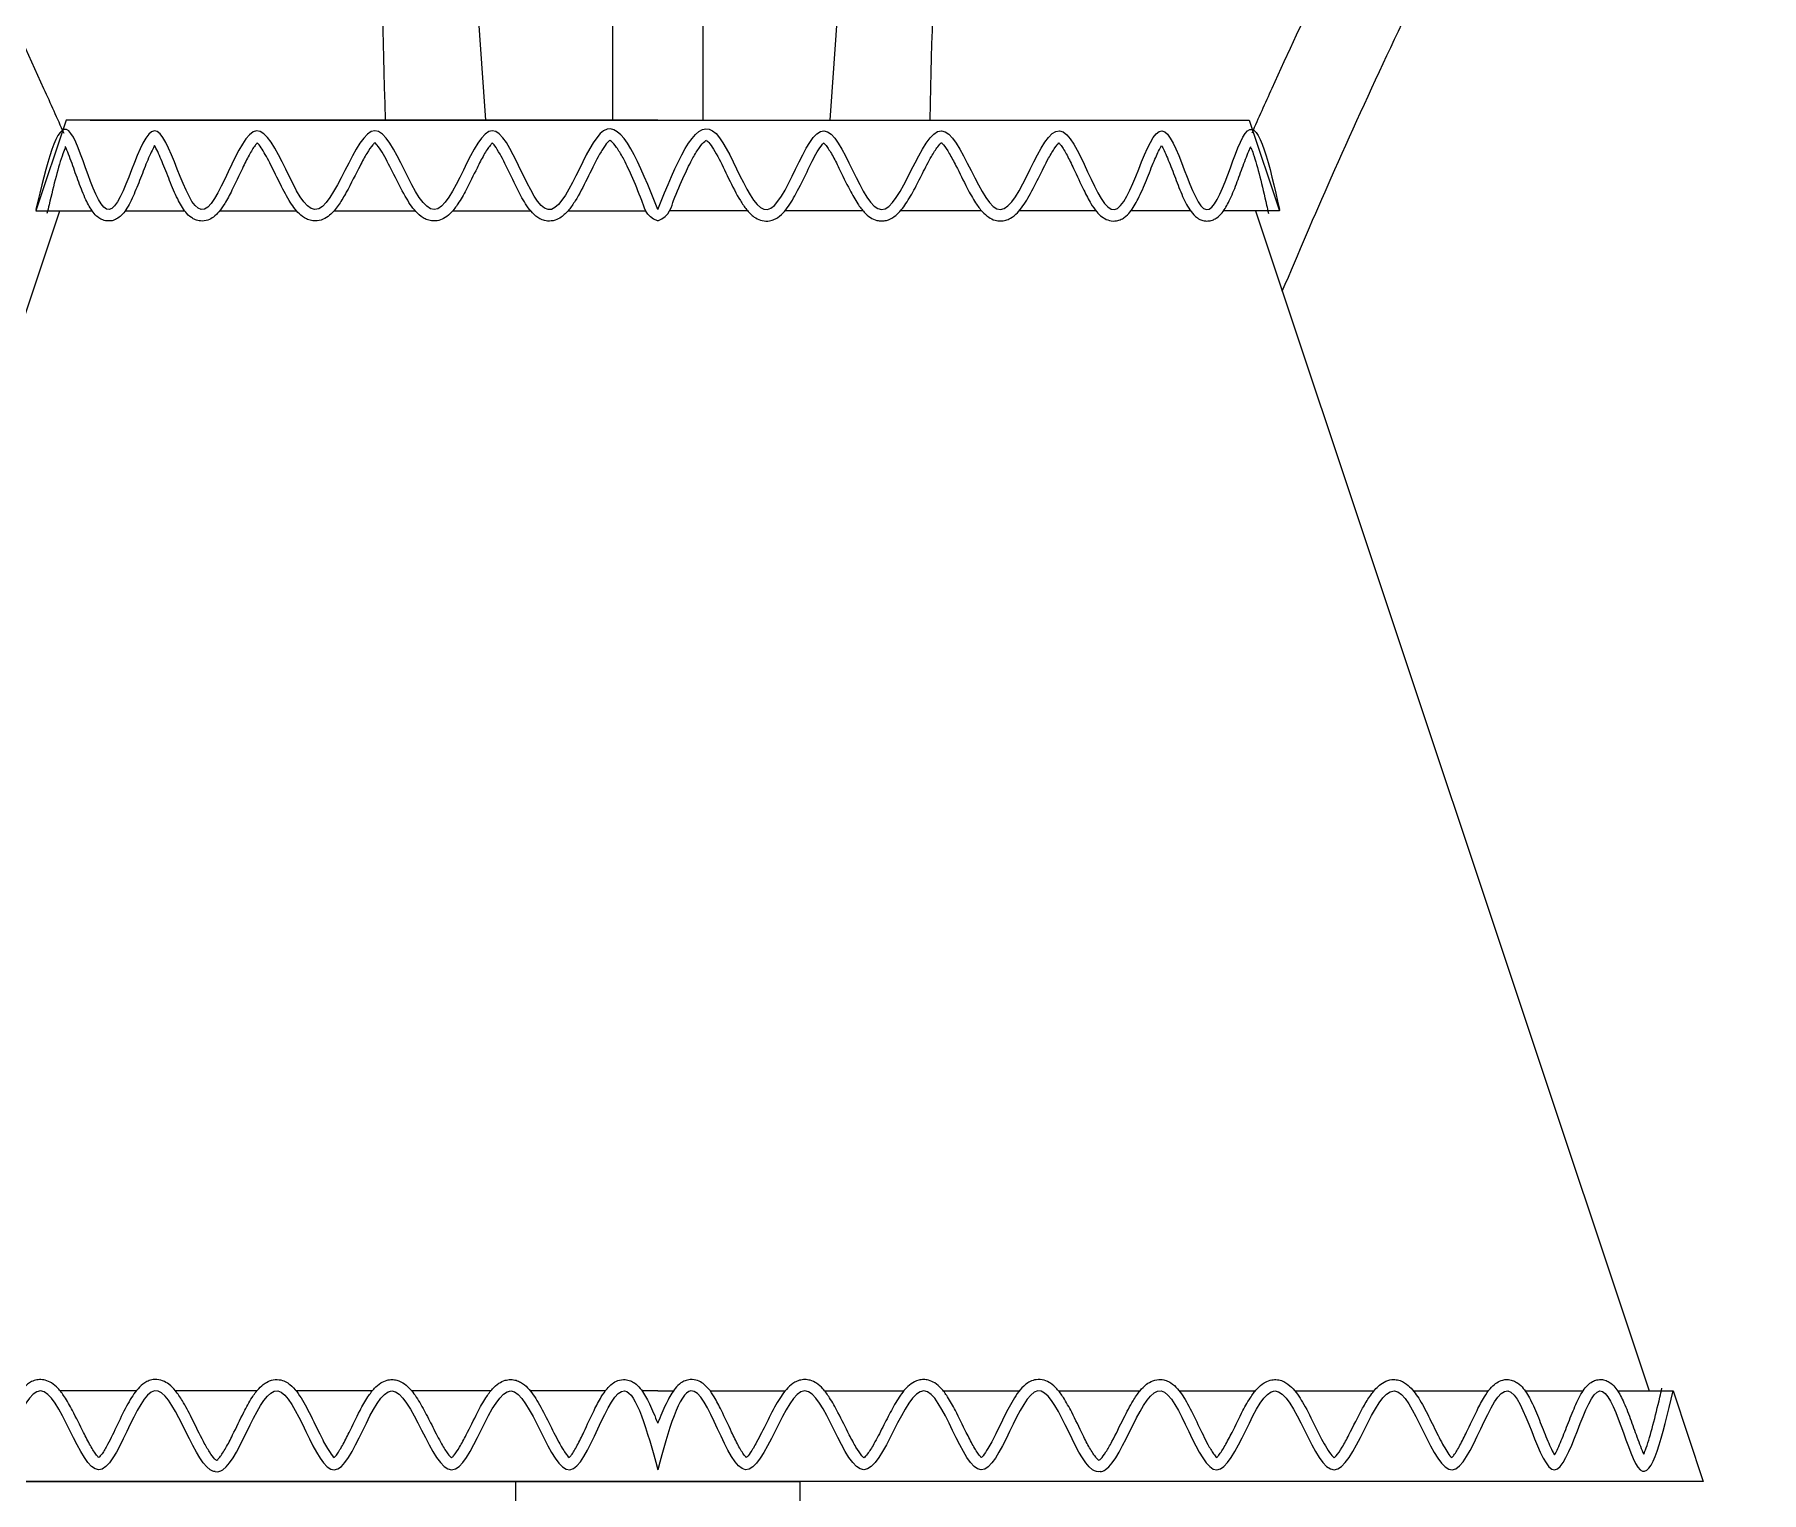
# Model space of a CAD drawing. Header units: inches. Extents: x 258415 to 640093, y 441672 to 945769.
# Drawn here: x 299369.59 to 299407.62, y 465326.81 to 465358.94 of the extents above; entities that cross this region are included whole.
import ezdxf

# ---------------------------------------------------------------- set-up
doc = ezdxf.new("R2010")
doc.units = ezdxf.units.IN
doc.header["$MEASUREMENT"] = 0
doc.linetypes.add('HIDDEN', pattern=[0.375, 0.25, -0.125])
doc.layers.add('CQ SPOT DETAIL DIMENSION', color=9, linetype='Continuous')
doc.layers.add('E-LITE-FIXT-NORM-CEILING', color=3, linetype='Continuous')
doc.layers.add('Glass', color=4, linetype='Continuous', lineweight=0)

# ---------------------------------------------------------------- blocks, each defined once
blk = doc.blocks.new('512')
at = {"layer": 'Glass', "lineweight": 0}
for p, q in [((34380.43, 1173.27), (34380.43, 1376.73)), ((34388.43, 1376.73), (34388.43, 1173.27)), ((34396.93, 1053.33), (34371.93, 1053.33)), ((34371.93, 1053.33), (34371.93, 973.33)), ((34396.93, 973.33), (34396.93, 1053.33))]:
    blk.add_line(p, q, dxfattribs=at)
for points in [[(34384.43, 1173.33), (34332.33, 1173.33), (34329.66, 1165.33), (34334.6, 1165.33)], [(34434.43, 1173.33), (34334.43, 1173.33)], [(34384.43, 1173.33), (34436.54, 1173.33), (34439.21, 1165.33), (34434.26, 1165.33)], [(34331.77, 1165.33), (34297.1, 1061.33)], [(34337.5, 1165.33), (34342.75, 1165.33)], [(34345.83, 1165.33), (34352.6, 1165.33)], [(34355.9, 1165.33), (34363.06, 1165.33)], [(34366.35, 1165.33), (34373.23, 1165.33)], [(34376.51, 1165.33), (34383.39, 1165.33)], [(34392.34, 1165.33), (34385.49, 1165.33)], [(34402.5, 1165.33), (34395.62, 1165.33)], [(34412.95, 1165.33), (34405.8, 1165.33)], [(34423.03, 1165.33), (34416.25, 1165.33)], [(34431.36, 1165.33), (34426.11, 1165.33)], [(34471.77, 1061.33), (34437.1, 1165.33)], [(34299.87, 1061.33), (34294.99, 1061.33), (34292.33, 1053.33), (34384.43, 1053.33)], [(34308.02, 1061.33), (34302.92, 1061.33)], [(34317.86, 1061.33), (34311.26, 1061.33)], [(34328.31, 1061.33), (34321.34, 1061.33)], [(34338.49, 1061.33), (34331.79, 1061.33)], [(34349.12, 1061.33), (34341.95, 1061.33)], [(34359.28, 1061.33), (34352.58, 1061.33)], [(34369.73, 1061.33), (34362.76, 1061.33)], [(34379.81, 1061.33), (34373.21, 1061.33)], [(34384.43, 1061.33), (34383.05, 1061.33)], [(34384.43, 1061.33), (34385.82, 1061.33)], [(34469, 1061.33), (34473.88, 1061.33), (34476.54, 1053.33), (34384.43, 1053.33)], [(34389.05, 1061.33), (34395.66, 1061.33)], [(34399.14, 1061.33), (34406.11, 1061.33)], [(34409.59, 1061.33), (34416.29, 1061.33)], [(34419.75, 1061.33), (34426.92, 1061.33)], [(34430.38, 1061.33), (34437.08, 1061.33)], [(34294.43, 1053.33), (34294.43, 1053.33), (34474.43, 1053.33)]]:
    blk.add_lwpolyline(points, dxfattribs=at)
for points, knots in [([(34272.93, 1380.8), (34270.18, 1375.78), (34260.75, 1371.47), (34241.9, 1378.28), (34233.26, 1395.92), (34236.96, 1421.58), (34262.99, 1436.04), (34293.42, 1429.21), (34327.61, 1395.21), (34357.2, 1306.59), (34365.64, 1226.55), (34369.27, 1173.33)], [445.847246, 445.847246, 445.847246, 445.847246, 460.093666, 474.367338, 495.875307, 515.104636, 545.525369, 572.186582, 603.803263, 685.281331, 845.328888, 845.328888, 845.328888, 845.328888]), ([(34495.94, 1380.8), (34498.69, 1375.78), (34508.12, 1371.47), (34526.97, 1378.28), (34535.6, 1395.92), (34531.91, 1421.58), (34505.88, 1436.04), (34475.45, 1429.21), (34441.26, 1395.21), (34411.67, 1306.59), (34403.23, 1226.55), (34399.6, 1173.33)], [445.847246, 445.847246, 445.847246, 445.847246, 460.093666, 474.367338, 495.875307, 515.104636, 545.525369, 572.186582, 603.803263, 685.281331, 845.328888, 845.328888, 845.328888, 845.328888]), ([(34360.44, 1173.33), (34360.09, 1189.34), (34359.73, 1194), (34358.34, 1210.67), (34357.19, 1222.66), (34353.1, 1258.52), (34349.51, 1282.28), (34343.17, 1312.27), (34341.71, 1318.66), (34339.13, 1329.14), (34338.08, 1333.22), (34335.87, 1341.33), (34334.71, 1345.36), (34330.98, 1357.29), (34328.19, 1365.05), (34321.66, 1379.93), (34317.93, 1387.04), (34311.78, 1396.47), (34309.87, 1399.16), (34305.22, 1405.15), (34302.43, 1408.34), (34296.5, 1414.06), (34293.37, 1416.57), (34288.5, 1419.61), (34286.89, 1420.48), (34283.57, 1422.01), (34281.86, 1422.67), (34277.46, 1424.01), (34274.74, 1424.54), (34270.43, 1424.84), (34268.85, 1424.83), (34266.24, 1424.63), (34265.21, 1424.5), (34263.14, 1424.13), (34262.11, 1423.89), (34258.88, 1422.97), (34256.74, 1422.1), (34252.79, 1419.97), (34251, 1418.7), (34248.28, 1416.21), (34247.26, 1415.04), (34246.11, 1413.38), (34245.84, 1412.94), (34245.26, 1411.92), (34244.97, 1411.32), (34244.43, 1410.07), (34244.19, 1409.41), (34243.57, 1407.39), (34243.27, 1405.95), (34242.95, 1402.99), (34242.92, 1401.46), (34243.1, 1398.84), (34243.25, 1397.74), (34243.8, 1394.96), (34244.31, 1393.34), (34245.64, 1390.36), (34246.46, 1389), (34248.03, 1387.06), (34248.68, 1386.38), (34249.97, 1385.26), (34250.58, 1384.8), (34251.91, 1383.92), (34252.63, 1383.52), (34254.46, 1382.64), (34255.6, 1382.23), (34257.81, 1381.67), (34258.89, 1381.53), (34260.82, 1381.5), (34261.68, 1381.62), (34262.88, 1381.95), (34263.31, 1382.13), (34264.07, 1382.54), (34264.4, 1382.78), (34265.05, 1383.38), (34265.36, 1383.74), (34265.75, 1384.35), (34265.83, 1384.5), (34265.92, 1384.65)], [55.541878, 55.541878, 55.541878, 55.541878, 69.634849, 69.634849, 106.022669, 106.022669, 178.798307, 178.798307, 198.582676, 198.582676, 211.264039, 211.264039, 223.945403, 223.945403, 249.308129, 249.308129, 274.670856, 274.670856, 285.154329, 285.154329, 298.764888, 298.764888, 312.375447, 312.375447, 318.854776, 318.854776, 325.334106, 325.334106, 335.293095, 335.293095, 341.080331, 341.080331, 344.876463, 344.876463, 348.672595, 348.672595, 356.847181, 356.847181, 365.021767, 365.021767, 371.378146, 371.378146, 373.60577, 373.60577, 376.469243, 376.469243, 379.332715, 379.332715, 385.059661, 385.059661, 390.786606, 390.786606, 394.97397, 394.97397, 401.670699, 401.670699, 408.367427, 408.367427, 412.418103, 412.418103, 415.637371, 415.637371, 418.856638, 418.856638, 423.501748, 423.501748, 428.146857, 428.146857, 432.791966, 432.791966, 435.91688, 435.91688, 439.041794, 439.041794, 442.166708, 442.166708, 443.046827, 443.046827, 443.046827, 443.046827]), ([(34408.43, 1173.33), (34408.77, 1189.34), (34409.14, 1194), (34410.53, 1210.67), (34411.68, 1222.66), (34415.77, 1258.52), (34419.36, 1282.28), (34425.7, 1312.27), (34427.16, 1318.66), (34429.73, 1329.14), (34430.79, 1333.22), (34433, 1341.33), (34434.16, 1345.36), (34437.89, 1357.29), (34440.68, 1365.05), (34447.2, 1379.93), (34450.94, 1387.04), (34457.09, 1396.47), (34459, 1399.16), (34463.65, 1405.15), (34466.44, 1408.34), (34472.37, 1414.06), (34475.5, 1416.57), (34480.37, 1419.61), (34481.98, 1420.48), (34485.3, 1422.01), (34487.01, 1422.67), (34491.41, 1424.01), (34494.13, 1424.54), (34498.44, 1424.84), (34500.02, 1424.83), (34502.63, 1424.63), (34503.66, 1424.5), (34505.73, 1424.13), (34506.76, 1423.89), (34509.98, 1422.97), (34512.13, 1422.1), (34516.07, 1419.97), (34517.87, 1418.7), (34520.58, 1416.21), (34521.61, 1415.04), (34522.75, 1413.38), (34523.03, 1412.94), (34523.61, 1411.92), (34523.9, 1411.32), (34524.44, 1410.07), (34524.68, 1409.41), (34525.3, 1407.39), (34525.6, 1405.95), (34525.92, 1402.99), (34525.95, 1401.46), (34525.77, 1398.84), (34525.62, 1397.74), (34525.07, 1394.96), (34524.56, 1393.34), (34523.23, 1390.36), (34522.41, 1389), (34520.83, 1387.06), (34520.18, 1386.38), (34518.9, 1385.26), (34518.29, 1384.8), (34516.96, 1383.92), (34516.24, 1383.52), (34514.41, 1382.64), (34513.27, 1382.23), (34511.06, 1381.67), (34509.98, 1381.53), (34508.05, 1381.5), (34507.19, 1381.62), (34505.98, 1381.95), (34505.56, 1382.13), (34504.8, 1382.54), (34504.46, 1382.78), (34503.82, 1383.38), (34503.51, 1383.74), (34503.12, 1384.35), (34503.04, 1384.5), (34502.95, 1384.65)], [55.541878, 55.541878, 55.541878, 55.541878, 69.634849, 69.634849, 106.022669, 106.022669, 178.798307, 178.798307, 198.582676, 198.582676, 211.264039, 211.264039, 223.945403, 223.945403, 249.308129, 249.308129, 274.670856, 274.670856, 285.154329, 285.154329, 298.764888, 298.764888, 312.375447, 312.375447, 318.854776, 318.854776, 325.334106, 325.334106, 335.293095, 335.293095, 341.080331, 341.080331, 344.876463, 344.876463, 348.672595, 348.672595, 356.847181, 356.847181, 365.021767, 365.021767, 371.378146, 371.378146, 373.60577, 373.60577, 376.469243, 376.469243, 379.332715, 379.332715, 385.059661, 385.059661, 390.786606, 390.786606, 394.97397, 394.97397, 401.670699, 401.670699, 408.367427, 408.367427, 412.418103, 412.418103, 415.637371, 415.637371, 418.856638, 418.856638, 423.501748, 423.501748, 428.146857, 428.146857, 432.791966, 432.791966, 435.91688, 435.91688, 439.041794, 439.041794, 442.166708, 442.166708, 443.046827, 443.046827, 443.046827, 443.046827]), ([(34249.21, 1211.45), (34247.37, 1206.03), (34238.84, 1200.14), (34219.09, 1203.56), (34207.52, 1219.43), (34206.69, 1245.35), (34229.81, 1264.12), (34260.96, 1262.69), (34300.54, 1235.15), (34319.69, 1199.87), (34331.52, 1173.49), (34332.1, 1172.18)], [445.847246, 445.847246, 445.847246, 445.847246, 460.093666, 474.367338, 495.875307, 515.104636, 545.525369, 572.186582, 603.803263, 685.281331, 689.554193, 689.554193, 689.554193, 689.554193]), ([(34519.66, 1211.45), (34521.5, 1206.03), (34530.03, 1200.14), (34549.78, 1203.56), (34561.35, 1219.43), (34562.18, 1245.35), (34539.06, 1264.12), (34507.91, 1262.69), (34468.33, 1235.15), (34449.18, 1199.87), (34437.35, 1173.49), (34436.77, 1172.18)], [445.847246, 445.847246, 445.847246, 445.847246, 460.093666, 474.367338, 495.875307, 515.104636, 545.525369, 572.186582, 603.803263, 685.281331, 689.554193, 689.554193, 689.554193, 689.554193]), ([(34329.41, 1158.24), (34328, 1161.59), (34326.57, 1164.92), (34323.39, 1172.09), (34321.65, 1175.94), (34318.06, 1183.54), (34316.21, 1187.3), (34310.47, 1198.4), (34306.37, 1205.55), (34297.35, 1219.07), (34292.44, 1225.42), (34284.74, 1233.64), (34282.39, 1235.95), (34276.77, 1241.04), (34273.46, 1243.7), (34266.63, 1248.3), (34263.11, 1250.23), (34257.78, 1252.37), (34256.05, 1252.95), (34252.51, 1253.88), (34250.71, 1254.23), (34246.15, 1254.79), (34243.37, 1254.83), (34239.08, 1254.37), (34237.52, 1254.1), (34234.99, 1253.44), (34234, 1253.14), (34232.03, 1252.41), (34231.05, 1251.99), (34228.04, 1250.53), (34226.07, 1249.3), (34222.56, 1246.51), (34221.01, 1244.95), (34218.77, 1242.03), (34217.97, 1240.69), (34217.13, 1238.86), (34216.94, 1238.38), (34216.54, 1237.27), (34216.36, 1236.63), (34216.05, 1235.3), (34215.93, 1234.62), (34215.66, 1232.52), (34215.63, 1231.05), (34215.82, 1228.08), (34216.06, 1226.57), (34216.69, 1224.02), (34217.03, 1222.96), (34218.06, 1220.32), (34218.84, 1218.81), (34220.67, 1216.11), (34221.72, 1214.92), (34223.6, 1213.28), (34224.36, 1212.72), (34225.82, 1211.84), (34226.5, 1211.49), (34227.97, 1210.86), (34228.75, 1210.59), (34230.7, 1210.05), (34231.89, 1209.84), (34234.17, 1209.68), (34235.25, 1209.72), (34237.16, 1210.03), (34237.98, 1210.29), (34239.11, 1210.83), (34239.5, 1211.08), (34240.18, 1211.62), (34240.47, 1211.91), (34241, 1212.62), (34241.24, 1213.03), (34241.52, 1213.69), (34241.58, 1213.85), (34241.63, 1214.02)], [187.64747, 187.64747, 187.64747, 187.64747, 198.582676, 198.582676, 211.264039, 211.264039, 223.945403, 223.945403, 249.308129, 249.308129, 274.670856, 274.670856, 285.154329, 285.154329, 298.764888, 298.764888, 312.375447, 312.375447, 318.854776, 318.854776, 325.334106, 325.334106, 335.293095, 335.293095, 341.080331, 341.080331, 344.876463, 344.876463, 348.672595, 348.672595, 356.847181, 356.847181, 365.021767, 365.021767, 371.378146, 371.378146, 373.60577, 373.60577, 376.469243, 376.469243, 379.332715, 379.332715, 385.059661, 385.059661, 390.786606, 390.786606, 394.97397, 394.97397, 401.670699, 401.670699, 408.367427, 408.367427, 412.418103, 412.418103, 415.637371, 415.637371, 418.856638, 418.856638, 423.501748, 423.501748, 428.146857, 428.146857, 432.791966, 432.791966, 435.91688, 435.91688, 439.041794, 439.041794, 442.166708, 442.166708, 443.046827, 443.046827, 443.046827, 443.046827]), ([(34380.15, 1171.55), (34380.12, 1171.54), (34380.08, 1171.5), (34379.93, 1171.35), (34379.78, 1171.17), (34379.48, 1170.71), (34379.32, 1170.43), (34378.84, 1169.54), (34378.52, 1168.86), (34377.86, 1167.5), (34377.52, 1166.83), (34376.98, 1165.95), (34376.8, 1165.68), (34376.41, 1165.2), (34376.2, 1164.97), (34375.77, 1164.68), (34375.6, 1164.58), (34375.19, 1164.45), (34374.96, 1164.41), (34374.56, 1164.45), (34374.4, 1164.49), (34374.11, 1164.6), (34373.98, 1164.67), (34373.63, 1164.9), (34373.44, 1165.08), (34373.1, 1165.48), (34372.94, 1165.69), (34372.64, 1166.15), (34372.5, 1166.4), (34372.03, 1167.25), (34371.71, 1167.9), (34371.09, 1169.18), (34370.79, 1169.81), (34370.34, 1170.6), (34370.18, 1170.85), (34369.95, 1171.16), (34369.86, 1171.25), (34369.8, 1171.32)], [8.514863, 8.514863, 8.514863, 8.514863, 8.964489, 8.964489, 9.886414, 9.886414, 10.808339, 10.808339, 12.538553, 12.538553, 14.268768, 14.268768, 15.095051, 15.095051, 15.921335, 15.921335, 16.397769, 16.397769, 16.874204, 16.874204, 17.209617, 17.209617, 17.54503, 17.54503, 18.226284, 18.226284, 18.907538, 18.907538, 19.588792, 19.588792, 21.190065, 21.190065, 22.791338, 22.791338, 23.705145, 23.705145, 24.279674, 24.279674, 24.279674, 24.279674]), ([(34384.43, 1164.46), (34383.35, 1164.81), (34383.19, 1165.85), (34382.72, 1167.01), (34382.41, 1167.76), (34381.84, 1169.01), (34381.58, 1169.54), (34381.14, 1170.35), (34380.94, 1170.67), (34380.58, 1171.16), (34380.42, 1171.35), (34380.23, 1171.51), (34380.18, 1171.54), (34380.15, 1171.55)], [0, 0, 0, 0, 0.831536, 0.831536, 2.494608, 2.494608, 3.890418, 3.890418, 5.007343, 5.007343, 6.124268, 6.124268, 6.712093, 6.712093, 6.712093, 6.712093]), ([(34384.43, 1164.46), (34385.52, 1164.72), (34385.67, 1165.85), (34386.14, 1167.01), (34386.44, 1167.76), (34387, 1169.01), (34387.25, 1169.54), (34387.69, 1170.35), (34387.88, 1170.66), (34388.24, 1171.16), (34388.4, 1171.34), (34388.58, 1171.5), (34388.63, 1171.53), (34388.66, 1171.55)], [0, 0, 0, 0, 0.830267, 0.830267, 2.4908, 2.4908, 3.880556, 3.880556, 4.993093, 4.993093, 6.10563, 6.10563, 6.677468, 6.677468, 6.677468, 6.677468]), ([(34388.66, 1171.55), (34388.69, 1171.53), (34388.73, 1171.5), (34388.89, 1171.34), (34389.03, 1171.16), (34389.34, 1170.69), (34389.51, 1170.41), (34389.99, 1169.52), (34390.32, 1168.84), (34391, 1167.47), (34391.34, 1166.8), (34391.89, 1165.92), (34392.07, 1165.66), (34392.46, 1165.18), (34392.68, 1164.96), (34393.1, 1164.67), (34393.28, 1164.57), (34393.69, 1164.44), (34393.92, 1164.41), (34394.32, 1164.45), (34394.48, 1164.49), (34394.76, 1164.6), (34394.89, 1164.67), (34395.24, 1164.91), (34395.42, 1165.09), (34395.77, 1165.49), (34395.92, 1165.71), (34396.22, 1166.17), (34396.36, 1166.41), (34396.82, 1167.27), (34397.13, 1167.92), (34397.75, 1169.2), (34398.05, 1169.83), (34398.49, 1170.62), (34398.65, 1170.87), (34398.87, 1171.17), (34398.95, 1171.26), (34399.01, 1171.32)], [8.492075, 8.492075, 8.492075, 8.492075, 8.942913, 8.942913, 9.869252, 9.869252, 10.795592, 10.795592, 12.53531, 12.53531, 14.275028, 14.275028, 15.096438, 15.096438, 15.917847, 15.917847, 16.394613, 16.394613, 16.871379, 16.871379, 17.205527, 17.205527, 17.539674, 17.539674, 18.220768, 18.220768, 18.901862, 18.901862, 19.582957, 19.582957, 21.184004, 21.184004, 22.785052, 22.785052, 23.694395, 23.694395, 24.2464, 24.2464, 24.2464, 24.2464]), ([(34332.18, 1170.9), (34332.11, 1170.74), (34332.04, 1170.55), (34331.78, 1169.79), (34331.58, 1169.09), (34331.19, 1167.55), (34331, 1166.7), (34330.74, 1165.59), (34330.69, 1165.35), (34330.63, 1165.11)], [95.71062, 95.71062, 95.71062, 95.71062, 96.331496, 96.331496, 98.002655, 98.002655, 99.673814, 99.673814, 100.139608, 100.139608, 100.139608, 100.139608]), ([(34340.05, 1171.08), (34339.98, 1170.96), (34339.91, 1170.81), (34339.64, 1170.25), (34339.43, 1169.76), (34339.02, 1168.7), (34338.81, 1168.13), (34338.38, 1167.05), (34338.17, 1166.53), (34337.82, 1165.83), (34337.69, 1165.62), (34337.42, 1165.21), (34337.27, 1165.02), (34336.96, 1164.75), (34336.83, 1164.65), (34336.57, 1164.52), (34336.44, 1164.48), (34336.15, 1164.43), (34336, 1164.43), (34335.73, 1164.46), (34335.6, 1164.5), (34335.37, 1164.6), (34335.27, 1164.66), (34334.99, 1164.86), (34334.85, 1165.01), (34334.59, 1165.32), (34334.48, 1165.49), (34334.28, 1165.84), (34334.18, 1166.02), (34333.86, 1166.67), (34333.65, 1167.18), (34333.25, 1168.23), (34333.06, 1168.78), (34332.67, 1169.83), (34332.48, 1170.33), (34332.26, 1170.83), (34332.22, 1170.92), (34332.18, 1171.01)], [78.49778, 78.49778, 78.49778, 78.49778, 79.015949, 79.015949, 80.296203, 80.296203, 81.576458, 81.576458, 82.856712, 82.856712, 83.502566, 83.502566, 84.14842, 84.14842, 84.495539, 84.495539, 84.746707, 84.746707, 84.997874, 84.997874, 85.249042, 85.249042, 85.500209, 85.500209, 86.0336, 86.0336, 86.566991, 86.566991, 87.100382, 87.100382, 88.355116, 88.355116, 89.609851, 89.609851, 90.901037, 90.901037, 91.201161, 91.201161, 91.201161, 91.201161]), ([(34349.09, 1171.32), (34349.04, 1171.26), (34348.97, 1171.18), (34348.74, 1170.88), (34348.56, 1170.58), (34348.19, 1169.88), (34347.99, 1169.48), (34347.5, 1168.43), (34347.2, 1167.77), (34346.69, 1166.73), (34346.49, 1166.33), (34346.11, 1165.71), (34345.95, 1165.47), (34345.62, 1165.08), (34345.47, 1164.93), (34345.14, 1164.69), (34344.98, 1164.59), (34344.6, 1164.46), (34344.38, 1164.42), (34343.99, 1164.45), (34343.83, 1164.49), (34343.56, 1164.6), (34343.44, 1164.67), (34343.13, 1164.88), (34342.98, 1165.05), (34342.69, 1165.39), (34342.57, 1165.58), (34342.33, 1165.97), (34342.22, 1166.18), (34341.86, 1166.9), (34341.62, 1167.47), (34341.15, 1168.62), (34340.92, 1169.2), (34340.52, 1170.15), (34340.34, 1170.54), (34340.14, 1170.93), (34340.09, 1171.01), (34340.05, 1171.08)], [61.323309, 61.323309, 61.323309, 61.323309, 61.796004, 61.796004, 62.838682, 62.838682, 63.88136, 63.88136, 65.441123, 65.441123, 66.488615, 66.488615, 67.240678, 67.240678, 67.802052, 67.802052, 68.219491, 68.219491, 68.63693, 68.63693, 68.931573, 68.931573, 69.226216, 69.226216, 69.796253, 69.796253, 70.366289, 70.366289, 70.936325, 70.936325, 72.27912, 72.27912, 73.621914, 73.621914, 74.720046, 74.720046, 75.027837, 75.027837, 75.027837, 75.027837]), ([(34359.45, 1171.34), (34359.4, 1171.3), (34359.34, 1171.23), (34359.12, 1170.97), (34358.94, 1170.7), (34358.56, 1170.06), (34358.36, 1169.7), (34357.84, 1168.67), (34357.51, 1167.98), (34356.93, 1166.87), (34356.69, 1166.44), (34356.24, 1165.75), (34356.05, 1165.49), (34355.67, 1165.07), (34355.49, 1164.91), (34355.11, 1164.66), (34354.93, 1164.56), (34354.57, 1164.46), (34354.41, 1164.44), (34354.08, 1164.44), (34353.92, 1164.46), (34353.63, 1164.55), (34353.49, 1164.61), (34353.13, 1164.81), (34352.93, 1164.98), (34352.57, 1165.35), (34352.41, 1165.55), (34352.11, 1165.98), (34351.96, 1166.21), (34351.5, 1167), (34351.19, 1167.61), (34350.58, 1168.83), (34350.29, 1169.44), (34349.81, 1170.32), (34349.61, 1170.64), (34349.31, 1171.08), (34349.18, 1171.23), (34349.09, 1171.32)], [43.920189, 43.920189, 43.920189, 43.920189, 44.395528, 44.395528, 45.425618, 45.425618, 46.455708, 46.455708, 48.112293, 48.112293, 49.264878, 49.264878, 50.092726, 50.092726, 50.714217, 50.714217, 51.180546, 51.180546, 51.503522, 51.503522, 51.826497, 51.826497, 52.149473, 52.149473, 52.80155, 52.80155, 53.453627, 53.453627, 54.105704, 54.105704, 55.606968, 55.606968, 57.108233, 57.108233, 58.144721, 58.144721, 58.936889, 58.936889, 58.936889, 58.936889]), ([(34369.8, 1171.32), (34369.75, 1171.26), (34369.68, 1171.19), (34369.45, 1170.89), (34369.26, 1170.59), (34368.87, 1169.9), (34368.67, 1169.51), (34368.16, 1168.47), (34367.85, 1167.8), (34367.29, 1166.74), (34367.06, 1166.33), (34366.64, 1165.68), (34366.45, 1165.43), (34366.08, 1165.03), (34365.9, 1164.87), (34365.53, 1164.63), (34365.34, 1164.54), (34365, 1164.46), (34364.85, 1164.44), (34364.56, 1164.44), (34364.42, 1164.46), (34364.02, 1164.56), (34363.8, 1164.68), (34363.41, 1164.96), (34363.25, 1165.12), (34362.94, 1165.45), (34362.8, 1165.63), (34362.39, 1166.23), (34362.12, 1166.68), (34361.61, 1167.64), (34361.36, 1168.14), (34360.85, 1169.15), (34360.58, 1169.67), (34360.13, 1170.45), (34359.94, 1170.75), (34359.65, 1171.15), (34359.53, 1171.27), (34359.45, 1171.34)], [26.678362, 26.678362, 26.678362, 26.678362, 27.16042, 27.16042, 28.222835, 28.222835, 29.285251, 29.285251, 30.88759, 30.88759, 31.989329, 31.989329, 32.789493, 32.789493, 33.388684, 33.388684, 33.842246, 33.842246, 34.129873, 34.129873, 34.4175, 34.4175, 34.999374, 34.999374, 35.581248, 35.581248, 36.163121, 36.163121, 37.387201, 37.387201, 38.61128, 38.61128, 39.940496, 39.940496, 40.971834, 40.971834, 41.739511, 41.739511, 41.739511, 41.739511]), ([(34399.01, 1171.32), (34399.07, 1171.26), (34399.13, 1171.19), (34399.37, 1170.89), (34399.56, 1170.6), (34399.95, 1169.91), (34400.15, 1169.51), (34400.67, 1168.47), (34400.99, 1167.8), (34401.55, 1166.74), (34401.79, 1166.32), (34402.22, 1165.68), (34402.41, 1165.42), (34402.79, 1165.02), (34402.96, 1164.87), (34403.34, 1164.63), (34403.52, 1164.54), (34403.89, 1164.45), (34404.06, 1164.43), (34404.4, 1164.45), (34404.57, 1164.48), (34404.86, 1164.58), (34404.99, 1164.65), (34405.36, 1164.88), (34405.56, 1165.06), (34405.92, 1165.46), (34406.08, 1165.67), (34406.39, 1166.13), (34406.54, 1166.38), (34407.03, 1167.23), (34407.35, 1167.88), (34407.99, 1169.16), (34408.3, 1169.78), (34408.76, 1170.58), (34408.92, 1170.83), (34409.18, 1171.16), (34409.28, 1171.28), (34409.36, 1171.34)], [26.646708, 26.646708, 26.646708, 26.646708, 27.129136, 27.129136, 28.192589, 28.192589, 29.256042, 29.256042, 30.866241, 30.866241, 31.972779, 31.972779, 32.776182, 32.776182, 33.377819, 33.377819, 33.832896, 33.832896, 34.171094, 34.171094, 34.509292, 34.509292, 34.84749, 34.84749, 35.533037, 35.533037, 36.218584, 36.218584, 36.904132, 36.904132, 38.501432, 38.501432, 40.098732, 40.098732, 41.003444, 41.003444, 41.706123, 41.706123, 41.706123, 41.706123]), ([(34409.36, 1171.34), (34409.41, 1171.3), (34409.47, 1171.23), (34409.69, 1170.97), (34409.88, 1170.7), (34410.26, 1170.07), (34410.46, 1169.7), (34411.05, 1168.56), (34411.45, 1167.73), (34412.08, 1166.59), (34412.28, 1166.24), (34412.73, 1165.59), (34412.96, 1165.29), (34413.39, 1164.9), (34413.56, 1164.77), (34413.96, 1164.55), (34414.19, 1164.47), (34414.61, 1164.43), (34414.79, 1164.44), (34415.11, 1164.5), (34415.25, 1164.56), (34415.63, 1164.74), (34415.83, 1164.9), (34416.18, 1165.24), (34416.34, 1165.42), (34416.63, 1165.82), (34416.77, 1166.03), (34417.21, 1166.76), (34417.5, 1167.32), (34418.06, 1168.45), (34418.34, 1169.03), (34418.88, 1170.08), (34419.14, 1170.55), (34419.5, 1171.08), (34419.63, 1171.23), (34419.72, 1171.32)], [43.886753, 43.886753, 43.886753, 43.886753, 44.36241, 44.36241, 45.393245, 45.393245, 46.424079, 46.424079, 48.400338, 48.400338, 49.366708, 49.366708, 50.333078, 50.333078, 50.858094, 50.858094, 51.38311, 51.38311, 51.715587, 51.715587, 52.048064, 52.048064, 52.667074, 52.667074, 53.286084, 53.286084, 53.905094, 53.905094, 55.307398, 55.307398, 56.709703, 56.709703, 58.112007, 58.112007, 58.905743, 58.905743, 58.905743, 58.905743]), ([(34419.72, 1171.32), (34419.77, 1171.26), (34419.84, 1171.19), (34420.07, 1170.88), (34420.25, 1170.58), (34420.63, 1169.88), (34420.83, 1169.49), (34421.33, 1168.44), (34421.63, 1167.77), (34422.15, 1166.73), (34422.36, 1166.33), (34422.75, 1165.71), (34422.91, 1165.46), (34423.24, 1165.08), (34423.39, 1164.92), (34423.72, 1164.68), (34423.88, 1164.59), (34424.26, 1164.45), (34424.49, 1164.42), (34424.87, 1164.45), (34425.03, 1164.49), (34425.3, 1164.6), (34425.41, 1164.66), (34425.72, 1164.88), (34425.88, 1165.04), (34426.16, 1165.38), (34426.28, 1165.57), (34426.51, 1165.95), (34426.62, 1166.16), (34426.98, 1166.88), (34427.21, 1167.43), (34427.66, 1168.57), (34427.89, 1169.14), (34428.31, 1170.18), (34428.52, 1170.65), (34428.73, 1171.02), (34428.75, 1171.05), (34428.76, 1171.08)], [61.288304, 61.288304, 61.288304, 61.288304, 61.761174, 61.761174, 62.804017, 62.804017, 63.84686, 63.84686, 65.416393, 65.416393, 66.469031, 66.469031, 67.224566, 67.224566, 67.78828, 67.78828, 68.207325, 68.207325, 68.626369, 68.626369, 68.915896, 68.915896, 69.205423, 69.205423, 69.769667, 69.769667, 70.333911, 70.333911, 70.898155, 70.898155, 72.223736, 72.223736, 73.549318, 73.549318, 74.874899, 74.874899, 75.000755, 75.000755, 75.000755, 75.000755]), ([(34428.76, 1171.08), (34428.83, 1170.96), (34428.91, 1170.82), (34429.18, 1170.26), (34429.39, 1169.76), (34429.81, 1168.71), (34430.02, 1168.14), (34430.46, 1167.06), (34430.68, 1166.54), (34431.03, 1165.84), (34431.16, 1165.62), (34431.42, 1165.24), (34431.54, 1165.08), (34431.81, 1164.82), (34431.94, 1164.71), (34432.23, 1164.55), (34432.36, 1164.5), (34432.66, 1164.43), (34432.83, 1164.43), (34433.14, 1164.46), (34433.28, 1164.51), (34433.53, 1164.62), (34433.64, 1164.69), (34433.92, 1164.9), (34434.06, 1165.06), (34434.31, 1165.38), (34434.41, 1165.55), (34434.62, 1165.91), (34434.72, 1166.11), (34435.03, 1166.78), (34435.24, 1167.31), (34435.65, 1168.41), (34435.84, 1168.97), (34436.24, 1170.07), (34436.45, 1170.61), (34436.63, 1171.01)], [78.466715, 78.466715, 78.466715, 78.466715, 78.984999, 78.984999, 80.264741, 80.264741, 81.544483, 81.544483, 82.824225, 82.824225, 83.479162, 83.479162, 84.029155, 84.029155, 84.424069, 84.424069, 84.700682, 84.700682, 84.977294, 84.977294, 85.253906, 85.253906, 85.530519, 85.530519, 86.073919, 86.073919, 86.61732, 86.61732, 87.16072, 87.16072, 88.452713, 88.452713, 89.744706, 89.744706, 91.179649, 91.179649, 91.179649, 91.179649]), ([(34436.63, 1170.91), (34436.7, 1170.75), (34436.77, 1170.56), (34437.04, 1169.81), (34437.24, 1169.11), (34437.65, 1167.58), (34437.85, 1166.73), (34438.11, 1165.61), (34438.18, 1165.36), (34438.24, 1165.1)], [95.681563, 95.681563, 95.681563, 95.681563, 96.302249, 96.302249, 97.97083, 97.97083, 99.639411, 99.639411, 100.132442, 100.132442, 100.132442, 100.132442]), ([(34305.44, 1055.68), (34305.37, 1055.8), (34305.29, 1055.95), (34305.02, 1056.5), (34304.81, 1057), (34304.39, 1058.06), (34304.18, 1058.62), (34303.74, 1059.7), (34303.52, 1060.22), (34303.17, 1060.92), (34303.04, 1061.14), (34302.79, 1061.52), (34302.66, 1061.68), (34302.39, 1061.95), (34302.26, 1062.05), (34301.97, 1062.21), (34301.84, 1062.26), (34301.54, 1062.33), (34301.37, 1062.34), (34301.06, 1062.3), (34300.92, 1062.25), (34300.67, 1062.14), (34300.56, 1062.07), (34300.28, 1061.86), (34300.14, 1061.71), (34299.9, 1061.38), (34299.79, 1061.21), (34299.58, 1060.85), (34299.49, 1060.66), (34299.17, 1059.98), (34298.96, 1059.45), (34298.56, 1058.36), (34298.36, 1057.8), (34297.96, 1056.69), (34297.75, 1056.15), (34297.57, 1055.75)], [78.466715, 78.466715, 78.466715, 78.466715, 78.984999, 78.984999, 80.264741, 80.264741, 81.544483, 81.544483, 82.824225, 82.824225, 83.479162, 83.479162, 84.029155, 84.029155, 84.424069, 84.424069, 84.700682, 84.700682, 84.977294, 84.977294, 85.253906, 85.253906, 85.530519, 85.530519, 86.073919, 86.073919, 86.61732, 86.61732, 87.16072, 87.16072, 88.452713, 88.452713, 89.744706, 89.744706, 91.179649, 91.179649, 91.179649, 91.179649]), ([(34314.49, 1055.45), (34314.43, 1055.5), (34314.36, 1055.58), (34314.13, 1055.88), (34313.95, 1056.18), (34313.57, 1056.88), (34313.37, 1057.28), (34312.87, 1058.32), (34312.57, 1058.99), (34312.05, 1060.03), (34311.84, 1060.43), (34311.45, 1061.06), (34311.29, 1061.3), (34310.96, 1061.69), (34310.81, 1061.84), (34310.48, 1062.08), (34310.32, 1062.17), (34309.94, 1062.31), (34309.71, 1062.35), (34309.33, 1062.31), (34309.18, 1062.27), (34308.91, 1062.17), (34308.79, 1062.1), (34308.48, 1061.88), (34308.32, 1061.72), (34308.04, 1061.38), (34307.92, 1061.2), (34307.69, 1060.81), (34307.58, 1060.6), (34307.23, 1059.89), (34306.99, 1059.33), (34306.54, 1058.19), (34306.32, 1057.62), (34305.89, 1056.58), (34305.68, 1056.11), (34305.47, 1055.74), (34305.46, 1055.71), (34305.44, 1055.68)], [61.288304, 61.288304, 61.288304, 61.288304, 61.761174, 61.761174, 62.804017, 62.804017, 63.84686, 63.84686, 65.416393, 65.416393, 66.469031, 66.469031, 67.224566, 67.224566, 67.78828, 67.78828, 68.207325, 68.207325, 68.626369, 68.626369, 68.915896, 68.915896, 69.205423, 69.205423, 69.769667, 69.769667, 70.333911, 70.333911, 70.898155, 70.898155, 72.223736, 72.223736, 73.549318, 73.549318, 74.874899, 74.874899, 75.000755, 75.000755, 75.000755, 75.000755]), ([(34324.84, 1055.42), (34324.8, 1055.47), (34324.73, 1055.53), (34324.51, 1055.79), (34324.32, 1056.06), (34323.94, 1056.69), (34323.74, 1057.06), (34323.15, 1058.2), (34322.75, 1059.04), (34322.13, 1060.17), (34321.92, 1060.52), (34321.48, 1061.17), (34321.24, 1061.47), (34320.81, 1061.87), (34320.64, 1062), (34320.25, 1062.21), (34320.01, 1062.29), (34319.59, 1062.34), (34319.41, 1062.33), (34319.09, 1062.26), (34318.95, 1062.21), (34318.57, 1062.02), (34318.37, 1061.86), (34318.02, 1061.53), (34317.86, 1061.34), (34317.57, 1060.94), (34317.43, 1060.73), (34316.99, 1060.01), (34316.7, 1059.45), (34316.14, 1058.31), (34315.86, 1057.73), (34315.33, 1056.69), (34315.06, 1056.21), (34314.7, 1055.68), (34314.58, 1055.53), (34314.49, 1055.45)], [43.886753, 43.886753, 43.886753, 43.886753, 44.36241, 44.36241, 45.393245, 45.393245, 46.424079, 46.424079, 48.400338, 48.400338, 49.366708, 49.366708, 50.333078, 50.333078, 50.858094, 50.858094, 51.38311, 51.38311, 51.715587, 51.715587, 52.048064, 52.048064, 52.667074, 52.667074, 53.286084, 53.286084, 53.905094, 53.905094, 55.307398, 55.307398, 56.709703, 56.709703, 58.112007, 58.112007, 58.905743, 58.905743, 58.905743, 58.905743]), ([(34335.19, 1055.45), (34335.14, 1055.5), (34335.07, 1055.57), (34334.84, 1055.87), (34334.65, 1056.17), (34334.26, 1056.85), (34334.05, 1057.25), (34333.53, 1058.29), (34333.21, 1058.96), (34332.65, 1060.03), (34332.41, 1060.44), (34331.98, 1061.09), (34331.79, 1061.34), (34331.42, 1061.74), (34331.24, 1061.9), (34330.86, 1062.13), (34330.68, 1062.22), (34330.31, 1062.31), (34330.14, 1062.33), (34329.8, 1062.32), (34329.63, 1062.28), (34329.34, 1062.18), (34329.21, 1062.11), (34328.84, 1061.88), (34328.65, 1061.7), (34328.28, 1061.31), (34328.12, 1061.09), (34327.81, 1060.63), (34327.66, 1060.39), (34327.18, 1059.54), (34326.85, 1058.88), (34326.22, 1057.6), (34325.9, 1056.98), (34325.44, 1056.19), (34325.28, 1055.94), (34325.02, 1055.6), (34324.92, 1055.49), (34324.84, 1055.42)], [26.646708, 26.646708, 26.646708, 26.646708, 27.129136, 27.129136, 28.192589, 28.192589, 29.256041, 29.256041, 30.866241, 30.866241, 31.972779, 31.972779, 32.776182, 32.776182, 33.377819, 33.377819, 33.832896, 33.832896, 34.171094, 34.171094, 34.509292, 34.509292, 34.84749, 34.84749, 35.533037, 35.533037, 36.218584, 36.218584, 36.904131, 36.904131, 38.501431, 38.501431, 40.098731, 40.098731, 41.003444, 41.003444, 41.706123, 41.706123, 41.706123, 41.706123]), ([(34345.56, 1055.2), (34345.55, 1055.21), (34345.54, 1055.22), (34345.47, 1055.27), (34345.43, 1055.3), (34345.27, 1055.48), (34345.11, 1055.69), (34344.78, 1056.21), (34344.6, 1056.52), (34344.08, 1057.5), (34343.73, 1058.24), (34343.1, 1059.48), (34342.84, 1059.99), (34342.36, 1060.78), (34342.16, 1061.08), (34341.77, 1061.55), (34341.59, 1061.74), (34341.21, 1062.03), (34341.03, 1062.14), (34340.61, 1062.3), (34340.36, 1062.35), (34339.94, 1062.32), (34339.78, 1062.29), (34339.49, 1062.18), (34339.36, 1062.11), (34339.01, 1061.89), (34338.82, 1061.71), (34338.48, 1061.33), (34338.33, 1061.12), (34338.04, 1060.68), (34337.9, 1060.44), (34337.44, 1059.62), (34337.14, 1058.99), (34336.54, 1057.74), (34336.25, 1057.13), (34335.8, 1056.29), (34335.63, 1056.01), (34335.37, 1055.64), (34335.27, 1055.52), (34335.19, 1055.45)], [8.282301, 8.282301, 8.282301, 8.282301, 8.65586, 8.65586, 9.029418, 9.029418, 10.011207, 10.011207, 10.992997, 10.992997, 12.831064, 12.831064, 14.17315, 14.17315, 15.099129, 15.099129, 15.798109, 15.798109, 16.315087, 16.315087, 16.832064, 16.832064, 17.165576, 17.165576, 17.499088, 17.499088, 18.163634, 18.163634, 18.828181, 18.828181, 19.492728, 19.492728, 21.046415, 21.046415, 22.600103, 22.600103, 23.558244, 23.558244, 24.2464, 24.2464, 24.2464, 24.2464]), ([(34345.56, 1055.2), (34345.58, 1055.21), (34345.62, 1055.24), (34345.72, 1055.34), (34345.78, 1055.4), (34346.01, 1055.68), (34346.19, 1055.97), (34346.58, 1056.64), (34346.78, 1057.03), (34347.3, 1058.09), (34347.63, 1058.79), (34348.2, 1059.9), (34348.44, 1060.34), (34348.88, 1061.02), (34349.07, 1061.28), (34349.45, 1061.7), (34349.63, 1061.86), (34350, 1062.11), (34350.18, 1062.21), (34350.61, 1062.33), (34350.85, 1062.35), (34351.28, 1062.29), (34351.46, 1062.23), (34351.77, 1062.08), (34351.91, 1061.99), (34352.26, 1061.7), (34352.45, 1061.49), (34352.81, 1061.03), (34352.97, 1060.78), (34353.29, 1060.25), (34353.44, 1059.97), (34353.96, 1058.99), (34354.31, 1058.23), (34354.89, 1057.06), (34355.12, 1056.61), (34355.5, 1055.99), (34355.65, 1055.77), (34355.83, 1055.54), (34355.88, 1055.49), (34355.92, 1055.45)], [8.433831, 8.433831, 8.433831, 8.433831, 8.899454, 8.899454, 9.365077, 9.365077, 10.461243, 10.461243, 11.557409, 11.557409, 13.281769, 13.281769, 14.467545, 14.467545, 15.323744, 15.323744, 15.965472, 15.965472, 16.447566, 16.447566, 16.92966, 16.92966, 17.326433, 17.326433, 17.723207, 17.723207, 18.469889, 18.469889, 19.216571, 19.216571, 19.963253, 19.963253, 21.765194, 21.765194, 23.014347, 23.014347, 23.896104, 23.896104, 24.279674, 24.279674, 24.279674, 24.279674]), ([(34355.92, 1055.45), (34355.98, 1055.5), (34356.04, 1055.57), (34356.28, 1055.87), (34356.46, 1056.17), (34356.85, 1056.86), (34357.05, 1057.25), (34357.56, 1058.29), (34357.88, 1058.96), (34358.43, 1060.02), (34358.66, 1060.44), (34359.09, 1061.08), (34359.27, 1061.34), (34359.65, 1061.73), (34359.82, 1061.89), (34360.2, 1062.13), (34360.38, 1062.22), (34360.73, 1062.31), (34360.87, 1062.33), (34361.16, 1062.33), (34361.3, 1062.31), (34361.7, 1062.2), (34361.93, 1062.08), (34362.31, 1061.8), (34362.48, 1061.65), (34362.78, 1061.31), (34362.92, 1061.13), (34363.34, 1060.53), (34363.6, 1060.08), (34364.11, 1059.13), (34364.36, 1058.63), (34364.88, 1057.61), (34365.14, 1057.1), (34365.59, 1056.31), (34365.78, 1056.01), (34366.08, 1055.62), (34366.19, 1055.49), (34366.27, 1055.42)], [26.678362, 26.678362, 26.678362, 26.678362, 27.16042, 27.16042, 28.222835, 28.222835, 29.285251, 29.285251, 30.88759, 30.88759, 31.989329, 31.989329, 32.789493, 32.789493, 33.388684, 33.388684, 33.842246, 33.842246, 34.129873, 34.129873, 34.4175, 34.4175, 34.999374, 34.999374, 35.581247, 35.581247, 36.163121, 36.163121, 37.387201, 37.387201, 38.61128, 38.61128, 39.940496, 39.940496, 40.971834, 40.971834, 41.739511, 41.739511, 41.739511, 41.739511]), ([(34366.27, 1055.42), (34366.32, 1055.47), (34366.38, 1055.53), (34366.6, 1055.8), (34366.79, 1056.06), (34367.16, 1056.7), (34367.36, 1057.07), (34367.88, 1058.09), (34368.22, 1058.78), (34368.79, 1059.89), (34369.04, 1060.33), (34369.48, 1061.01), (34369.67, 1061.27), (34370.05, 1061.69), (34370.23, 1061.86), (34370.61, 1062.11), (34370.79, 1062.2), (34371.15, 1062.3), (34371.31, 1062.33), (34371.64, 1062.33), (34371.8, 1062.3), (34372.1, 1062.22), (34372.23, 1062.16), (34372.6, 1061.95), (34372.79, 1061.78), (34373.15, 1061.41), (34373.31, 1061.21), (34373.61, 1060.78), (34373.76, 1060.55), (34374.23, 1059.76), (34374.53, 1059.15), (34375.14, 1057.93), (34375.44, 1057.33), (34375.92, 1056.44), (34376.11, 1056.12), (34376.42, 1055.68), (34376.54, 1055.53), (34376.63, 1055.45)], [43.920189, 43.920189, 43.920189, 43.920189, 44.395528, 44.395528, 45.425618, 45.425618, 46.455708, 46.455708, 48.112293, 48.112293, 49.264878, 49.264878, 50.092726, 50.092726, 50.714217, 50.714217, 51.180546, 51.180546, 51.503522, 51.503522, 51.826497, 51.826497, 52.149473, 52.149473, 52.80155, 52.80155, 53.453627, 53.453627, 54.105704, 54.105704, 55.606968, 55.606968, 57.108233, 57.108233, 58.144721, 58.144721, 58.936889, 58.936889, 58.936889, 58.936889]), ([(34376.63, 1055.45), (34376.68, 1055.5), (34376.75, 1055.58), (34376.98, 1055.89), (34377.16, 1056.19), (34377.54, 1056.89), (34377.73, 1057.28), (34378.22, 1058.33), (34378.52, 1058.99), (34379.03, 1060.03), (34379.24, 1060.43), (34379.61, 1061.05), (34379.78, 1061.3), (34380.1, 1061.68), (34380.26, 1061.84), (34380.58, 1062.08), (34380.74, 1062.17), (34381.12, 1062.31), (34381.35, 1062.34), (34381.73, 1062.31), (34381.89, 1062.27), (34382.16, 1062.16), (34382.28, 1062.1), (34382.59, 1061.88), (34382.75, 1061.72), (34383.03, 1061.37), (34383.15, 1061.19), (34383.39, 1060.79), (34383.5, 1060.59), (34383.87, 1059.86), (34384.11, 1059.29), (34384.37, 1058.64), (34384.4, 1058.57), (34384.43, 1058.49)], [61.323309, 61.323309, 61.323309, 61.323309, 61.795026, 61.795026, 62.837484, 62.837484, 63.879941, 63.879941, 65.440229, 65.440229, 66.487969, 66.487969, 67.240211, 67.240211, 67.801701, 67.801701, 68.219219, 68.219219, 68.636737, 68.636737, 68.931282, 68.931282, 69.225827, 69.225827, 69.795723, 69.795723, 70.365619, 70.365619, 70.935515, 70.935515, 72.277875, 72.277875, 72.458555, 72.458555, 72.458555, 72.458555]), ([(34392.24, 1055.45), (34392.18, 1055.5), (34392.12, 1055.58), (34391.89, 1055.89), (34391.71, 1056.19), (34391.33, 1056.89), (34391.14, 1057.28), (34390.65, 1058.33), (34390.35, 1058.99), (34389.84, 1060.03), (34389.63, 1060.43), (34389.25, 1061.05), (34389.09, 1061.3), (34388.76, 1061.68), (34388.61, 1061.84), (34388.29, 1062.08), (34388.13, 1062.17), (34387.75, 1062.31), (34387.52, 1062.34), (34387.13, 1062.31), (34386.98, 1062.27), (34386.71, 1062.16), (34386.59, 1062.1), (34386.28, 1061.88), (34386.12, 1061.72), (34385.84, 1061.37), (34385.71, 1061.19), (34385.48, 1060.79), (34385.37, 1060.59), (34385, 1059.86), (34384.76, 1059.29), (34384.5, 1058.64), (34384.47, 1058.57), (34384.43, 1058.49)], [61.323309, 61.323309, 61.323309, 61.323309, 61.795026, 61.795026, 62.837484, 62.837484, 63.879941, 63.879941, 65.440229, 65.440229, 66.487969, 66.487969, 67.240211, 67.240211, 67.801701, 67.801701, 68.219219, 68.219219, 68.636737, 68.636737, 68.931282, 68.931282, 69.225827, 69.225827, 69.795723, 69.795723, 70.365619, 70.365619, 70.935515, 70.935515, 72.277875, 72.277875, 72.458555, 72.458555, 72.458555, 72.458555]), ([(34402.6, 1055.42), (34402.55, 1055.47), (34402.49, 1055.53), (34402.26, 1055.8), (34402.08, 1056.06), (34401.7, 1056.7), (34401.51, 1057.07), (34400.98, 1058.09), (34400.65, 1058.78), (34400.07, 1059.89), (34399.83, 1060.33), (34399.39, 1061.01), (34399.2, 1061.27), (34398.81, 1061.69), (34398.64, 1061.86), (34398.26, 1062.11), (34398.07, 1062.2), (34397.72, 1062.3), (34397.56, 1062.33), (34397.23, 1062.33), (34397.07, 1062.3), (34396.77, 1062.22), (34396.64, 1062.16), (34396.27, 1061.95), (34396.07, 1061.78), (34395.72, 1061.41), (34395.56, 1061.21), (34395.25, 1060.78), (34395.11, 1060.55), (34394.64, 1059.76), (34394.33, 1059.15), (34393.73, 1057.93), (34393.43, 1057.33), (34392.95, 1056.44), (34392.76, 1056.12), (34392.45, 1055.68), (34392.33, 1055.53), (34392.24, 1055.45)], [43.920189, 43.920189, 43.920189, 43.920189, 44.395528, 44.395528, 45.425618, 45.425618, 46.455708, 46.455708, 48.112293, 48.112293, 49.264878, 49.264878, 50.092726, 50.092726, 50.714217, 50.714217, 51.180546, 51.180546, 51.503522, 51.503522, 51.826497, 51.826497, 52.149473, 52.149473, 52.80155, 52.80155, 53.453627, 53.453627, 54.105704, 54.105704, 55.606968, 55.606968, 57.108233, 57.108233, 58.144721, 58.144721, 58.936889, 58.936889, 58.936889, 58.936889]), ([(34412.94, 1055.45), (34412.89, 1055.5), (34412.82, 1055.57), (34412.59, 1055.87), (34412.41, 1056.17), (34412.02, 1056.86), (34411.82, 1057.25), (34411.31, 1058.29), (34410.99, 1058.96), (34410.44, 1060.02), (34410.21, 1060.44), (34409.78, 1061.08), (34409.59, 1061.34), (34409.22, 1061.73), (34409.04, 1061.89), (34408.67, 1062.13), (34408.49, 1062.22), (34408.14, 1062.31), (34408, 1062.33), (34407.71, 1062.33), (34407.56, 1062.31), (34407.16, 1062.2), (34406.94, 1062.08), (34406.56, 1061.8), (34406.39, 1061.65), (34406.09, 1061.31), (34405.95, 1061.13), (34405.53, 1060.53), (34405.27, 1060.08), (34404.76, 1059.13), (34404.5, 1058.63), (34403.99, 1057.61), (34403.73, 1057.1), (34403.28, 1056.31), (34403.09, 1056.01), (34402.79, 1055.62), (34402.68, 1055.49), (34402.6, 1055.42)], [26.678362, 26.678362, 26.678362, 26.678362, 27.16042, 27.16042, 28.222835, 28.222835, 29.285251, 29.285251, 30.88759, 30.88759, 31.989329, 31.989329, 32.789493, 32.789493, 33.388684, 33.388684, 33.842246, 33.842246, 34.129873, 34.129873, 34.4175, 34.4175, 34.999374, 34.999374, 35.581247, 35.581247, 36.163121, 36.163121, 37.387201, 37.387201, 38.61128, 38.61128, 39.940496, 39.940496, 40.971834, 40.971834, 41.739511, 41.739511, 41.739511, 41.739511]), ([(34423.3, 1055.2), (34423.29, 1055.21), (34423.25, 1055.24), (34423.15, 1055.34), (34423.09, 1055.4), (34422.86, 1055.68), (34422.68, 1055.97), (34422.29, 1056.64), (34422.09, 1057.03), (34421.57, 1058.09), (34421.24, 1058.79), (34420.67, 1059.9), (34420.43, 1060.34), (34419.99, 1061.02), (34419.8, 1061.28), (34419.42, 1061.7), (34419.24, 1061.86), (34418.87, 1062.11), (34418.68, 1062.21), (34418.26, 1062.33), (34418.02, 1062.35), (34417.59, 1062.29), (34417.41, 1062.23), (34417.1, 1062.08), (34416.96, 1061.99), (34416.6, 1061.7), (34416.41, 1061.49), (34416.06, 1061.03), (34415.9, 1060.78), (34415.58, 1060.25), (34415.43, 1059.97), (34414.91, 1058.99), (34414.56, 1058.23), (34413.98, 1057.06), (34413.75, 1056.61), (34413.37, 1055.99), (34413.22, 1055.77), (34413.04, 1055.54), (34412.99, 1055.49), (34412.94, 1055.45)], [8.433831, 8.433831, 8.433831, 8.433831, 8.899454, 8.899454, 9.365077, 9.365077, 10.461243, 10.461243, 11.557409, 11.557409, 13.281769, 13.281769, 14.467545, 14.467545, 15.323744, 15.323744, 15.965472, 15.965472, 16.447566, 16.447566, 16.92966, 16.92966, 17.326433, 17.326433, 17.723207, 17.723207, 18.469889, 18.469889, 19.216571, 19.216571, 19.963253, 19.963253, 21.765194, 21.765194, 23.014347, 23.014347, 23.896104, 23.896104, 24.279674, 24.279674, 24.279674, 24.279674]), ([(34423.31, 1055.2), (34423.31, 1055.21), (34423.33, 1055.22), (34423.39, 1055.27), (34423.43, 1055.3), (34423.6, 1055.48), (34423.76, 1055.69), (34424.09, 1056.21), (34424.27, 1056.52), (34424.79, 1057.5), (34425.14, 1058.24), (34425.76, 1059.48), (34426.03, 1059.99), (34426.51, 1060.78), (34426.71, 1061.08), (34427.1, 1061.55), (34427.28, 1061.74), (34427.66, 1062.03), (34427.84, 1062.14), (34428.26, 1062.3), (34428.51, 1062.35), (34428.93, 1062.32), (34429.09, 1062.29), (34429.38, 1062.18), (34429.51, 1062.11), (34429.86, 1061.89), (34430.05, 1061.71), (34430.39, 1061.33), (34430.54, 1061.12), (34430.83, 1060.68), (34430.97, 1060.44), (34431.43, 1059.62), (34431.73, 1058.99), (34432.33, 1057.74), (34432.62, 1057.13), (34433.07, 1056.29), (34433.24, 1056.01), (34433.5, 1055.64), (34433.6, 1055.52), (34433.68, 1055.45)], [8.282301, 8.282301, 8.282301, 8.282301, 8.65586, 8.65586, 9.029418, 9.029418, 10.011207, 10.011207, 10.992997, 10.992997, 12.831064, 12.831064, 14.17315, 14.17315, 15.099129, 15.099129, 15.798109, 15.798109, 16.315087, 16.315087, 16.832064, 16.832064, 17.165576, 17.165576, 17.499088, 17.499088, 18.163634, 18.163634, 18.828181, 18.828181, 19.492728, 19.492728, 21.046415, 21.046415, 22.600103, 22.600103, 23.558244, 23.558244, 24.2464, 24.2464, 24.2464, 24.2464]), ([(34433.68, 1055.45), (34433.73, 1055.5), (34433.8, 1055.57), (34434.03, 1055.87), (34434.22, 1056.17), (34434.61, 1056.85), (34434.82, 1057.25), (34435.34, 1058.29), (34435.66, 1058.96), (34436.22, 1060.03), (34436.45, 1060.44), (34436.89, 1061.09), (34437.07, 1061.34), (34437.45, 1061.74), (34437.63, 1061.9), (34438.01, 1062.13), (34438.19, 1062.22), (34438.56, 1062.31), (34438.73, 1062.33), (34439.07, 1062.32), (34439.23, 1062.28), (34439.53, 1062.18), (34439.66, 1062.11), (34440.03, 1061.88), (34440.22, 1061.7), (34440.58, 1061.31), (34440.75, 1061.09), (34441.06, 1060.63), (34441.21, 1060.39), (34441.69, 1059.54), (34442.02, 1058.88), (34442.65, 1057.6), (34442.97, 1056.98), (34443.43, 1056.19), (34443.59, 1055.94), (34443.85, 1055.6), (34443.95, 1055.49), (34444.02, 1055.42)], [26.646708, 26.646708, 26.646708, 26.646708, 27.129136, 27.129136, 28.192589, 28.192589, 29.256041, 29.256041, 30.866241, 30.866241, 31.972779, 31.972779, 32.776182, 32.776182, 33.377819, 33.377819, 33.832896, 33.832896, 34.171094, 34.171094, 34.509292, 34.509292, 34.84749, 34.84749, 35.533037, 35.533037, 36.218584, 36.218584, 36.904131, 36.904131, 38.501431, 38.501431, 40.098731, 40.098731, 41.003444, 41.003444, 41.706123, 41.706123, 41.706123, 41.706123]), ([(34345.45, 1054.21), (34345.3, 1054.22), (34343.53, 1054.86), (34340.08, 1067.77), (34335.2, 1047.55), (34330.05, 1068.28), (34324.86, 1047.37), (34319.56, 1068.35), (34314.47, 1047.33), (34309.47, 1068.25), (34305.46, 1047.59), (34301.41, 1067.78), (34297.79, 1049.38), (34295.91, 1057.39), (34294.99, 1061.33)], [7.661085, 7.661085, 7.661085, 7.661085, 8.43068, 16.943518, 25.459775, 34.10416, 42.79664, 51.530678, 60.178585, 68.684152, 76.765702, 84.787069, 92.601177, 100.132442, 100.132442, 100.132442, 100.132442]), ([(34297.57, 1055.75), (34297.5, 1055.91), (34297.43, 1056.09), (34297.16, 1056.85), (34296.96, 1057.54), (34296.55, 1059.08), (34296.35, 1059.92), (34296.09, 1061.04), (34296.03, 1061.3), (34295.97, 1061.56)], [95.681563, 95.681563, 95.681563, 95.681563, 96.302249, 96.302249, 97.97083, 97.97083, 99.639411, 99.639411, 100.132442, 100.132442, 100.132442, 100.132442]), ([(34345.45, 1054.21), (34345.67, 1054.17), (34347.5, 1054.57), (34350.95, 1067.76), (34355.95, 1047.55), (34360.98, 1068.28), (34366.3, 1047.37), (34371.47, 1068.35), (34376.69, 1047.33), (34381.07, 1066.16), (34383.49, 1057.91), (34384.43, 1054.38)], [7.283787, 7.283787, 7.283787, 7.283787, 8.469861, 16.943106, 25.499361, 34.102955, 42.836994, 51.529473, 60.218559, 68.684602, 74.276622, 74.276622, 74.276622, 74.276622]), ([(34423.42, 1054.21), (34423.2, 1054.17), (34421.37, 1054.57), (34417.92, 1067.76), (34412.92, 1047.55), (34407.89, 1068.28), (34402.57, 1047.37), (34397.4, 1068.35), (34392.18, 1047.33), (34387.8, 1066.16), (34385.38, 1057.91), (34384.43, 1054.38)], [7.283787, 7.283787, 7.283787, 7.283787, 8.469861, 16.943106, 25.499361, 34.102955, 42.836994, 51.529473, 60.218559, 68.684602, 74.276622, 74.276622, 74.276622, 74.276622]), ([(34423.42, 1054.21), (34423.57, 1054.22), (34425.33, 1054.86), (34428.78, 1067.77), (34433.66, 1047.55), (34438.82, 1068.28), (34444.01, 1047.37), (34449.31, 1068.35), (34454.4, 1047.33), (34459.4, 1068.25), (34463.41, 1047.59), (34467.46, 1067.78), (34471.08, 1049.38), (34472.95, 1057.39), (34473.88, 1061.33)], [7.661085, 7.661085, 7.661085, 7.661085, 8.43068, 16.943518, 25.459775, 34.10416, 42.79664, 51.530678, 60.178585, 68.684152, 76.765702, 84.787069, 92.601177, 100.132442, 100.132442, 100.132442, 100.132442])]:
    blk.add_open_spline(points, degree=3, knots=knots, dxfattribs=at)
for points in [[(34384.43, 1165.44), (34379.6, 1172.39), (34374.77, 1165.44), (34369.79, 1172.39), (34364.73, 1165.44), (34359.45, 1172.39), (34354.23, 1165.44), (34349.03, 1172.39), (34344.2, 1165.44), (34340.02, 1172.39), (34336.1, 1165.44), (34332.47, 1172.39), (34329.66, 1165.44)], [(34384.43, 1165.44), (34389.2, 1172.39), (34394.1, 1165.44), (34399.01, 1172.39), (34404.14, 1165.44), (34409.35, 1172.39), (34414.63, 1165.44), (34419.77, 1172.39), (34424.66, 1165.44), (34428.78, 1172.39), (34432.77, 1165.44), (34436.33, 1172.39), (34439.21, 1165.44)]]:
    blk.add_spline(points, degree=3, dxfattribs=at)
blk = doc.blocks.new('SMDS')
at = {"layer": 'E-LITE-FIXT-NORM-CEILING', "linetype": 'HIDDEN', "xscale": -0.25, "yscale": 0.25, "zscale": 0.25, "rotation": 359.9999999999999}
blk.add_blockref('512', (393446.613, 478381.088), dxfattribs=at)

msp = doc.modelspace()

# ---------------------------------------------------------------- block references
at = {"layer": 'CQ SPOT DETAIL DIMENSION'}
msp.add_blockref('SMDS', (-85467.189, -13317.368), dxfattribs=at)

doc.saveas('drawing.dxf')
